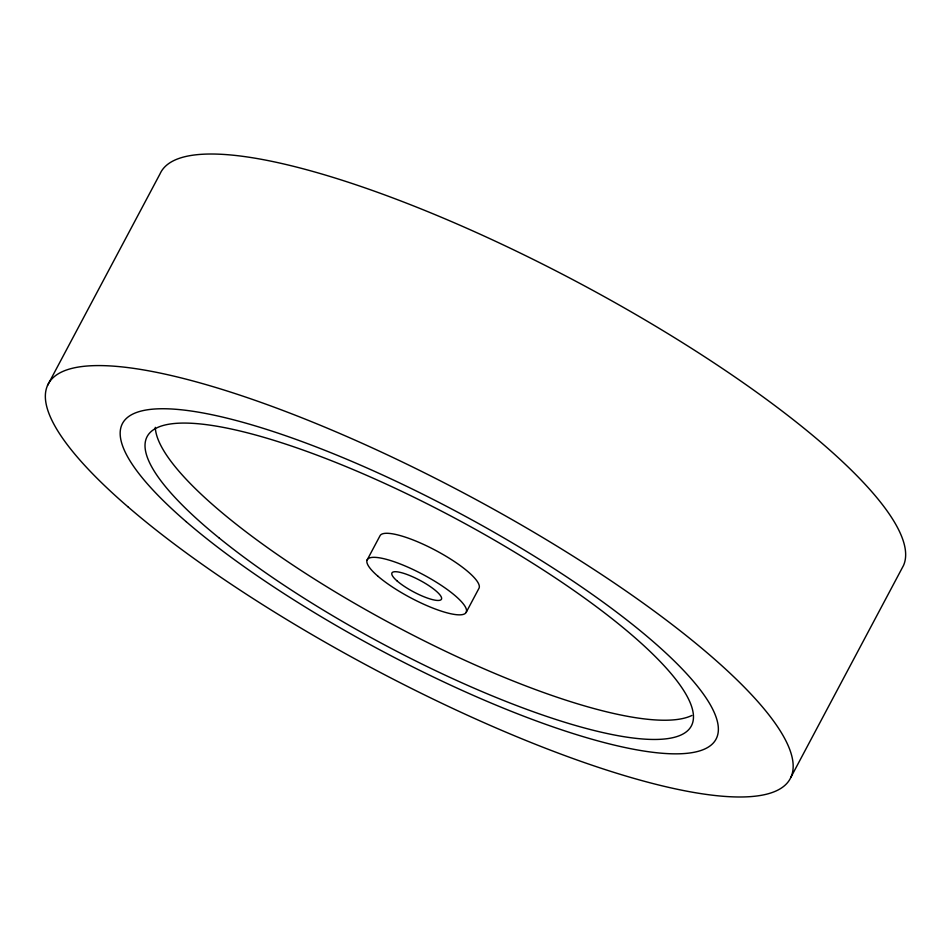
<?xml version="1.0" encoding="UTF-8"?>
<svg xmlns="http://www.w3.org/2000/svg" width="951" height="951" viewBox="0 0 951 951"><rect width="100%" height="100%" fill="white"/><g stroke="black" fill="none" stroke-linecap="round" stroke-linejoin="round"><path stroke-width="1.43" d="M47.55 385.405L160.041 173.843A420.211 98.809 28 0 1 572.3 279.392A420.211 98.809 28 0 1 903.45 565.595L790.959 777.157M367.134 559.973L379.925 535.936A56.026 13.171 28 0 1 434.892 549.999A56.026 13.171 28 0 1 479.042 588.17L466.263 612.206M691.9 715.449A308.148 72.454 28 0 1 390.766 623.511A308.148 72.454 28 0 1 155.298 427.332M186.051 521.576A336.167 79.052 28 0 0 698.093 751.349A336.167 79.052 28 0 0 373.624 470.923A336.167 79.052 28 0 0 186.051 521.576M377.832 576.14A56.026 13.171 28 0 0 463.173 614.429A56.026 13.171 28 0 0 409.096 567.699A56.026 13.171 28 0 0 377.832 576.14M397.268 581.109A28.019 6.586 28 0 0 439.933 600.259A28.019 6.586 28 0 0 412.9 576.888A28.019 6.586 28 0 0 397.268 581.109M127.743 506.645A420.211 98.809 28 0 0 767.802 793.871A420.211 98.809 28 0 0 362.224 443.332A420.211 98.809 28 0 0 127.743 506.645M219.17 538.004A308.148 72.454 28 0 0 681.665 734.683A308.148 72.454 28 0 0 356.922 471.149A308.148 72.454 28 0 0 219.17 538.004"/></g></svg>
